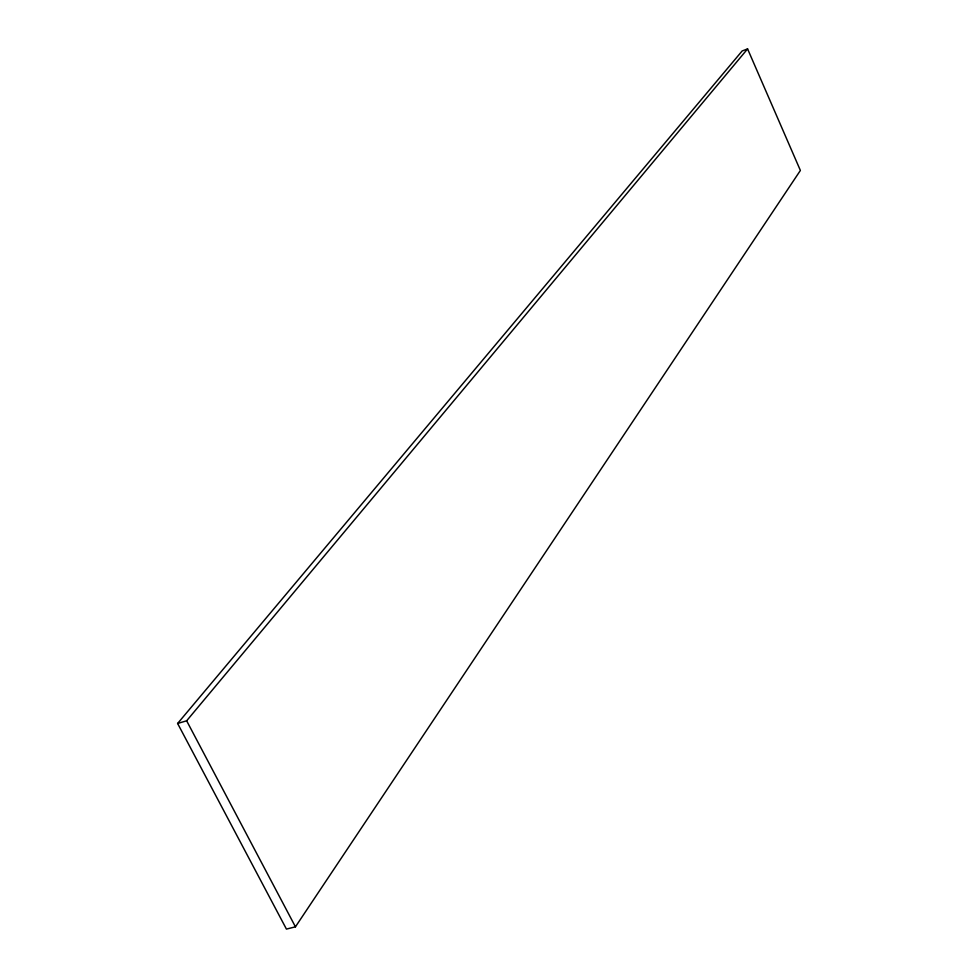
<?xml version="1.0" encoding="UTF-8"?>
<svg xmlns="http://www.w3.org/2000/svg" width="978" height="978" viewBox="0 0 978 978"><rect width="100%" height="100%" fill="white"/><g stroke="black" fill="none" stroke-linecap="round" stroke-linejoin="round"><path stroke-width="1.47" d="M295.442 926.826L800.383 170.453L747.583 48.9L742.143 50.978L177.617 723.475L286.432 929.1L295.442 926.826L186.651 720.798L747.583 48.9M177.617 723.475L186.651 720.798"/></g></svg>
